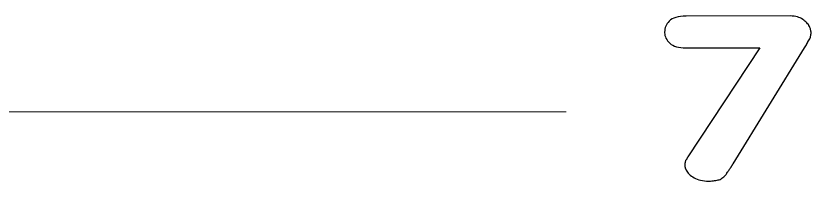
# Model space of a CAD drawing. Header units: millimetres. Extents: x -847 to 848, y -600 to 600.
# Drawn here: x -91.8 to -38.3, y 588.3 to 599.4 of the extents above; entities that cross this region are included whole.
import ezdxf

# ---------------------------------------------------------------- set-up
doc = ezdxf.new("R2010")
doc.units = ezdxf.units.MM
doc.header["$MEASUREMENT"] = 0

msp = doc.modelspace()

# ---------------------------------------------------------------- linework, layer by layer
at = {"color": 250}
msp.add_open_spline([(-46.6148, 589.8993), (-46.6148, 589.8993), (-41.7563, 597.2568), (-41.7563, 597.2568), (-41.7563, 597.2568), (-41.7563, 597.2568), (-46.7234, 597.2568), (-46.7234, 597.2568), (-46.7234, 597.2568), (-46.9821, 597.2465), (-47.1994, 597.2672), (-47.3754, 597.3189), (-47.3754, 597.3189), (-47.5513, 597.3707), (-47.6962, 597.4483), (-47.81, 597.5518), (-47.81, 597.5518), (-47.9238, 597.6656), (-48.0118, 597.7794), (-48.0739, 597.8933), (-48.0739, 597.8933), (-48.136, 598.0071), (-48.167, 598.1313), (-48.167, 598.2658), (-48.167, 598.2658), (-48.167, 598.2658), (-48.167, 598.2658), (-48.167, 598.2658), (-48.167, 598.2658), (-48.167, 598.2658), (-48.167, 598.271), (-48.167, 598.2813), (-48.167, 598.2813), (-48.167, 598.2813), (-48.167, 598.2813), (-48.167, 598.2813), (-48.167, 598.2813), (-48.167, 598.2813), (-48.167, 598.2813), (-48.167, 598.2813), (-48.167, 598.2813), (-48.167, 598.2813), (-48.167, 598.2839), (-48.167, 598.2891), (-48.167, 598.2891), (-48.167, 598.2942), (-48.167, 598.302), (-48.167, 598.3124), (-48.167, 598.3124), (-48.167, 598.4469), (-48.1411, 598.5762), (-48.0894, 598.7004), (-48.0894, 598.7004), (-48.0376, 598.8246), (-47.96, 598.9384), (-47.8566, 599.0419), (-47.8566, 599.0419), (-47.7427, 599.1557), (-47.5927, 599.2411), (-47.4064, 599.298), (-47.4064, 599.298), (-47.2201, 599.3549), (-46.9925, 599.3834), (-46.7234, 599.3834), (-46.7234, 599.3834), (-46.7234, 599.3834), (-39.7074, 599.3989), (-39.7074, 599.3989), (-39.7074, 599.3989), (-39.5315, 599.3886), (-39.3737, 599.3653), (-39.234, 599.3291), (-39.234, 599.3291), (-39.0943, 599.2928), (-38.9727, 599.2385), (-38.8692, 599.1661), (-38.8692, 599.1661), (-38.7657, 599.0936), (-38.6752, 599.016), (-38.5976, 598.9332), (-38.5976, 598.9332), (-38.52, 598.8505), (-38.4605, 598.7677), (-38.4191, 598.6849), (-38.4191, 598.6849), (-38.3984, 598.6435), (-38.3828, 598.6047), (-38.3725, 598.5685), (-38.3725, 598.5685), (-38.3621, 598.5322), (-38.3518, 598.4986), (-38.3414, 598.4676), (-38.3414, 598.4676), (-38.3311, 598.4262), (-38.3233, 598.39), (-38.3182, 598.3589), (-38.3182, 598.3589), (-38.313, 598.3279), (-38.3104, 598.2968), (-38.3104, 598.2658), (-38.3104, 598.2658), (-38.3104, 598.2244), (-38.313, 598.183), (-38.3182, 598.1416), (-38.3182, 598.1416), (-38.3233, 598.1002), (-38.3311, 598.064), (-38.3414, 598.033), (-38.3414, 598.033), (-38.3518, 597.9916), (-38.3647, 597.9502), (-38.3803, 597.9088), (-38.3803, 597.9088), (-38.3958, 597.8674), (-38.4139, 597.826), (-38.4346, 597.7846), (-38.4346, 597.7846), (-38.4656, 597.7432), (-38.4941, 597.6992), (-38.52, 597.6527), (-38.52, 597.6527), (-38.5458, 597.6061), (-38.5691, 597.5621), (-38.5898, 597.5207), (-38.5898, 597.5207), (-38.6105, 597.469), (-38.6338, 597.4224), (-38.6597, 597.381), (-38.6597, 597.381), (-38.6855, 597.3396), (-38.714, 597.2931), (-38.745, 597.2413), (-38.745, 597.2413), (-38.745, 597.2413), (-43.5569, 589.4337), (-43.5569, 589.4337), (-43.5569, 589.4337), (-43.6086, 589.3612), (-43.6552, 589.2888), (-43.6966, 589.2163), (-43.6966, 589.2163), (-43.738, 589.1439), (-43.7794, 589.0818), (-43.8208, 589.0301), (-43.8208, 589.0301), (-43.8622, 588.968), (-43.901, 588.9137), (-43.9372, 588.8671), (-43.9372, 588.8671), (-43.9734, 588.8205), (-44.0019, 588.7714), (-44.0226, 588.7196), (-44.0226, 588.7196), (-44.095, 588.6368), (-44.17, 588.5644), (-44.2476, 588.5023), (-44.2476, 588.5023), (-44.3253, 588.4402), (-44.4055, 588.3937), (-44.4882, 588.3626), (-44.4882, 588.3626), (-44.5814, 588.3419), (-44.6849, 588.3212), (-44.7987, 588.3005), (-44.7987, 588.3005), (-44.9125, 588.2798), (-45.0419, 588.2695), (-45.1867, 588.2695), (-45.1867, 588.2695), (-45.3937, 588.2695), (-45.58, 588.2876), (-45.7455, 588.3238), (-45.7455, 588.3238), (-45.9111, 588.36), (-46.056, 588.4144), (-46.1802, 588.4868), (-46.1802, 588.4868), (-46.3147, 588.5696), (-46.4259, 588.6524), (-46.5139, 588.7352), (-46.5139, 588.7352), (-46.6018, 588.8179), (-46.6665, 588.9059), (-46.7079, 588.999), (-46.7079, 588.999), (-46.7079, 589.0094), (-46.7105, 589.0171), (-46.7157, 589.0223), (-46.7157, 589.0223), (-46.7208, 589.0275), (-46.7286, 589.0353), (-46.739, 589.0456), (-46.739, 589.0456), (-46.739, 589.0559), (-46.7415, 589.0637), (-46.7467, 589.0689), (-46.7467, 589.0689), (-46.7519, 589.0741), (-46.7545, 589.0818), (-46.7545, 589.0922), (-46.7545, 589.0922), (-46.7648, 589.1025), (-46.7726, 589.1154), (-46.7778, 589.131), (-46.7778, 589.131), (-46.7829, 589.1465), (-46.7855, 589.1594), (-46.7855, 589.1698), (-46.7855, 589.1698), (-46.7855, 589.1905), (-46.7881, 589.206), (-46.7933, 589.2163), (-46.7933, 589.2163), (-46.7985, 589.2267), (-46.801, 589.2422), (-46.801, 589.2629), (-46.801, 589.2629), (-46.801, 589.2733), (-46.801, 589.2862), (-46.801, 589.3017), (-46.801, 589.3017), (-46.801, 589.3172), (-46.801, 589.3302), (-46.801, 589.3405), (-46.801, 589.3405), (-46.801, 589.3612), (-46.801, 589.3793), (-46.801, 589.3948), (-46.801, 589.3948), (-46.801, 589.4104), (-46.801, 589.4233), (-46.801, 589.4337), (-46.801, 589.4337), (-46.801, 589.444), (-46.801, 589.4544), (-46.801, 589.4647), (-46.801, 589.4647), (-46.801, 589.475), (-46.7959, 589.4854), (-46.7855, 589.4957), (-46.7855, 589.4957), (-46.7855, 589.4957), (-46.7855, 589.5009), (-46.7855, 589.5113), (-46.7855, 589.5113), (-46.7855, 589.5216), (-46.7855, 589.532), (-46.7855, 589.5423), (-46.7855, 589.5423), (-46.7855, 589.563), (-46.7804, 589.5863), (-46.77, 589.6122), (-46.77, 589.6122), (-46.7597, 589.638), (-46.7441, 589.6665), (-46.7234, 589.6975), (-46.7234, 589.6975), (-46.7131, 589.7079), (-46.7027, 589.7208), (-46.6924, 589.7363), (-46.6924, 589.7363), (-46.682, 589.7519), (-46.6717, 589.7648), (-46.6613, 589.7751), (-46.6613, 589.7751), (-46.6613, 589.7958), (-46.6562, 589.8139), (-46.6458, 589.8295), (-46.6458, 589.8295), (-46.6355, 589.845), (-46.6251, 589.8631), (-46.6148, 589.8838), (-46.6148, 589.8838), (-46.6148, 589.8838), (-46.6148, 589.8993), (-46.6148, 589.8993)], degree=3, knots=[0, 0, 0, 0, 0.0144928, 0.0144928, 0.0144928, 0.0144928, 0.0289855, 0.0289855, 0.0289855, 0.0289855, 0.0434783, 0.0434783, 0.0434783, 0.0434783, 0.057971, 0.057971, 0.057971, 0.057971, 0.0724638, 0.0724638, 0.0724638, 0.0724638, 0.0869565, 0.0869565, 0.0869565, 0.0869565, 0.1014493, 0.1014493, 0.1014493, 0.1014493, 0.115942, 0.115942, 0.115942, 0.115942, 0.1304348, 0.1304348, 0.1304348, 0.1304348, 0.1449275, 0.1449275, 0.1449275, 0.1449275, 0.1594203, 0.1594203, 0.1594203, 0.1594203, 0.173913, 0.173913, 0.173913, 0.173913, 0.1884058, 0.1884058, 0.1884058, 0.1884058, 0.2028986, 0.2028986, 0.2028986, 0.2028986, 0.2173913, 0.2173913, 0.2173913, 0.2173913, 0.2318841, 0.2318841, 0.2318841, 0.2318841, 0.2463768, 0.2463768, 0.2463768, 0.2463768, 0.2608696, 0.2608696, 0.2608696, 0.2608696, 0.2753623, 0.2753623, 0.2753623, 0.2753623, 0.2898551, 0.2898551, 0.2898551, 0.2898551, 0.3043478, 0.3043478, 0.3043478, 0.3043478, 0.3188406, 0.3188406, 0.3188406, 0.3188406, 0.3333333, 0.3333333, 0.3333333, 0.3333333, 0.3478261, 0.3478261, 0.3478261, 0.3478261, 0.3623188, 0.3623188, 0.3623188, 0.3623188, 0.3768116, 0.3768116, 0.3768116, 0.3768116, 0.3913043, 0.3913043, 0.3913043, 0.3913043, 0.4057971, 0.4057971, 0.4057971, 0.4057971, 0.4202899, 0.4202899, 0.4202899, 0.4202899, 0.4347826, 0.4347826, 0.4347826, 0.4347826, 0.4492754, 0.4492754, 0.4492754, 0.4492754, 0.4637681, 0.4637681, 0.4637681, 0.4637681, 0.4782609, 0.4782609, 0.4782609, 0.4782609, 0.4927536, 0.4927536, 0.4927536, 0.4927536, 0.5072464, 0.5072464, 0.5072464, 0.5072464, 0.5217391, 0.5217391, 0.5217391, 0.5217391, 0.5362319, 0.5362319, 0.5362319, 0.5362319, 0.5507246, 0.5507246, 0.5507246, 0.5507246, 0.5652174, 0.5652174, 0.5652174, 0.5652174, 0.5797101, 0.5797101, 0.5797101, 0.5797101, 0.5942029, 0.5942029, 0.5942029, 0.5942029, 0.6086957, 0.6086957, 0.6086957, 0.6086957, 0.6231884, 0.6231884, 0.6231884, 0.6231884, 0.6376812, 0.6376812, 0.6376812, 0.6376812, 0.6521739, 0.6521739, 0.6521739, 0.6521739, 0.6666667, 0.6666667, 0.6666667, 0.6666667, 0.6811594, 0.6811594, 0.6811594, 0.6811594, 0.6956522, 0.6956522, 0.6956522, 0.6956522, 0.7101449, 0.7101449, 0.7101449, 0.7101449, 0.7246377, 0.7246377, 0.7246377, 0.7246377, 0.7391304, 0.7391304, 0.7391304, 0.7391304, 0.7536232, 0.7536232, 0.7536232, 0.7536232, 0.7681159, 0.7681159, 0.7681159, 0.7681159, 0.7826087, 0.7826087, 0.7826087, 0.7826087, 0.7971014, 0.7971014, 0.7971014, 0.7971014, 0.8115942, 0.8115942, 0.8115942, 0.8115942, 0.826087, 0.826087, 0.826087, 0.826087, 0.8405797, 0.8405797, 0.8405797, 0.8405797, 0.8550725, 0.8550725, 0.8550725, 0.8550725, 0.8695652, 0.8695652, 0.8695652, 0.8695652, 0.884058, 0.884058, 0.884058, 0.884058, 0.8985507, 0.8985507, 0.8985507, 0.8985507, 0.9130435, 0.9130435, 0.9130435, 0.9130435, 0.9275362, 0.9275362, 0.9275362, 0.9275362, 0.942029, 0.942029, 0.942029, 0.942029, 0.9565217, 0.9565217, 0.9565217, 0.9565217, 0.9710145, 0.9710145, 0.9710145, 0.9710145, 0.9855072, 0.9855072, 0.9855072, 0.9855072, 1, 1, 1, 1], dxfattribs=at)
at = {"color": 250, "lineweight": 5}
msp.add_open_spline([(-46.6148, 589.8993), (-46.6148, 589.8993), (-41.7563, 597.2568), (-41.7563, 597.2568), (-41.7563, 597.2568), (-41.7563, 597.2568), (-46.7234, 597.2568), (-46.7234, 597.2568), (-46.7234, 597.2568), (-46.9821, 597.2465), (-47.1994, 597.2672), (-47.3754, 597.3189), (-47.3754, 597.3189), (-47.5513, 597.3707), (-47.6962, 597.4483), (-47.81, 597.5518), (-47.81, 597.5518), (-47.9238, 597.6656), (-48.0118, 597.7794), (-48.0739, 597.8933), (-48.0739, 597.8933), (-48.136, 598.0071), (-48.167, 598.1313), (-48.167, 598.2658), (-48.167, 598.2658), (-48.167, 598.2658), (-48.167, 598.2658), (-48.167, 598.2658), (-48.167, 598.2658), (-48.167, 598.2658), (-48.167, 598.271), (-48.167, 598.2813), (-48.167, 598.2813), (-48.167, 598.2813), (-48.167, 598.2813), (-48.167, 598.2813), (-48.167, 598.2813), (-48.167, 598.2813), (-48.167, 598.2813), (-48.167, 598.2813), (-48.167, 598.2813), (-48.167, 598.2813), (-48.167, 598.2839), (-48.167, 598.2891), (-48.167, 598.2891), (-48.167, 598.2942), (-48.167, 598.302), (-48.167, 598.3124), (-48.167, 598.3124), (-48.167, 598.4469), (-48.1411, 598.5762), (-48.0894, 598.7004), (-48.0894, 598.7004), (-48.0376, 598.8246), (-47.96, 598.9384), (-47.8566, 599.0419), (-47.8566, 599.0419), (-47.7427, 599.1557), (-47.5927, 599.2411), (-47.4064, 599.298), (-47.4064, 599.298), (-47.2201, 599.3549), (-46.9925, 599.3834), (-46.7234, 599.3834), (-46.7234, 599.3834), (-46.7234, 599.3834), (-39.7074, 599.3989), (-39.7074, 599.3989), (-39.7074, 599.3989), (-39.5315, 599.3886), (-39.3737, 599.3653), (-39.234, 599.3291), (-39.234, 599.3291), (-39.0943, 599.2928), (-38.9727, 599.2385), (-38.8692, 599.1661), (-38.8692, 599.1661), (-38.7657, 599.0936), (-38.6752, 599.016), (-38.5976, 598.9332), (-38.5976, 598.9332), (-38.52, 598.8505), (-38.4605, 598.7677), (-38.4191, 598.6849), (-38.4191, 598.6849), (-38.3984, 598.6435), (-38.3828, 598.6047), (-38.3725, 598.5685), (-38.3725, 598.5685), (-38.3621, 598.5322), (-38.3518, 598.4986), (-38.3414, 598.4676), (-38.3414, 598.4676), (-38.3311, 598.4262), (-38.3233, 598.39), (-38.3182, 598.3589), (-38.3182, 598.3589), (-38.313, 598.3279), (-38.3104, 598.2968), (-38.3104, 598.2658), (-38.3104, 598.2658), (-38.3104, 598.2244), (-38.313, 598.183), (-38.3182, 598.1416), (-38.3182, 598.1416), (-38.3233, 598.1002), (-38.3311, 598.064), (-38.3414, 598.033), (-38.3414, 598.033), (-38.3518, 597.9916), (-38.3647, 597.9502), (-38.3803, 597.9088), (-38.3803, 597.9088), (-38.3958, 597.8674), (-38.4139, 597.826), (-38.4346, 597.7846), (-38.4346, 597.7846), (-38.4656, 597.7432), (-38.4941, 597.6992), (-38.52, 597.6527), (-38.52, 597.6527), (-38.5458, 597.6061), (-38.5691, 597.5621), (-38.5898, 597.5207), (-38.5898, 597.5207), (-38.6105, 597.469), (-38.6338, 597.4224), (-38.6597, 597.381), (-38.6597, 597.381), (-38.6855, 597.3396), (-38.714, 597.2931), (-38.745, 597.2413), (-38.745, 597.2413), (-38.745, 597.2413), (-43.5569, 589.4337), (-43.5569, 589.4337), (-43.5569, 589.4337), (-43.6086, 589.3612), (-43.6552, 589.2888), (-43.6966, 589.2163), (-43.6966, 589.2163), (-43.738, 589.1439), (-43.7794, 589.0818), (-43.8208, 589.0301), (-43.8208, 589.0301), (-43.8622, 588.968), (-43.901, 588.9137), (-43.9372, 588.8671), (-43.9372, 588.8671), (-43.9734, 588.8205), (-44.0019, 588.7714), (-44.0226, 588.7196), (-44.0226, 588.7196), (-44.095, 588.6368), (-44.17, 588.5644), (-44.2476, 588.5023), (-44.2476, 588.5023), (-44.3253, 588.4402), (-44.4055, 588.3937), (-44.4882, 588.3626), (-44.4882, 588.3626), (-44.5814, 588.3419), (-44.6849, 588.3212), (-44.7987, 588.3005), (-44.7987, 588.3005), (-44.9125, 588.2798), (-45.0419, 588.2695), (-45.1867, 588.2695), (-45.1867, 588.2695), (-45.3937, 588.2695), (-45.58, 588.2876), (-45.7455, 588.3238), (-45.7455, 588.3238), (-45.9111, 588.36), (-46.056, 588.4144), (-46.1802, 588.4868), (-46.1802, 588.4868), (-46.3147, 588.5696), (-46.4259, 588.6524), (-46.5139, 588.7352), (-46.5139, 588.7352), (-46.6018, 588.8179), (-46.6665, 588.9059), (-46.7079, 588.999), (-46.7079, 588.999), (-46.7079, 589.0094), (-46.7105, 589.0171), (-46.7157, 589.0223), (-46.7157, 589.0223), (-46.7208, 589.0275), (-46.7286, 589.0353), (-46.739, 589.0456), (-46.739, 589.0456), (-46.739, 589.0559), (-46.7415, 589.0637), (-46.7467, 589.0689), (-46.7467, 589.0689), (-46.7519, 589.0741), (-46.7545, 589.0818), (-46.7545, 589.0922), (-46.7545, 589.0922), (-46.7648, 589.1025), (-46.7726, 589.1154), (-46.7778, 589.131), (-46.7778, 589.131), (-46.7829, 589.1465), (-46.7855, 589.1594), (-46.7855, 589.1698), (-46.7855, 589.1698), (-46.7855, 589.1905), (-46.7881, 589.206), (-46.7933, 589.2163), (-46.7933, 589.2163), (-46.7985, 589.2267), (-46.801, 589.2422), (-46.801, 589.2629), (-46.801, 589.2629), (-46.801, 589.2733), (-46.801, 589.2862), (-46.801, 589.3017), (-46.801, 589.3017), (-46.801, 589.3172), (-46.801, 589.3302), (-46.801, 589.3405), (-46.801, 589.3405), (-46.801, 589.3612), (-46.801, 589.3793), (-46.801, 589.3948), (-46.801, 589.3948), (-46.801, 589.4104), (-46.801, 589.4233), (-46.801, 589.4337), (-46.801, 589.4337), (-46.801, 589.444), (-46.801, 589.4544), (-46.801, 589.4647), (-46.801, 589.4647), (-46.801, 589.475), (-46.7959, 589.4854), (-46.7855, 589.4957), (-46.7855, 589.4957), (-46.7855, 589.4957), (-46.7855, 589.5009), (-46.7855, 589.5113), (-46.7855, 589.5113), (-46.7855, 589.5216), (-46.7855, 589.532), (-46.7855, 589.5423), (-46.7855, 589.5423), (-46.7855, 589.563), (-46.7804, 589.5863), (-46.77, 589.6122), (-46.77, 589.6122), (-46.7597, 589.638), (-46.7441, 589.6665), (-46.7234, 589.6975), (-46.7234, 589.6975), (-46.7131, 589.7079), (-46.7027, 589.7208), (-46.6924, 589.7363), (-46.6924, 589.7363), (-46.682, 589.7519), (-46.6717, 589.7648), (-46.6613, 589.7751), (-46.6613, 589.7751), (-46.6613, 589.7958), (-46.6562, 589.8139), (-46.6458, 589.8295), (-46.6458, 589.8295), (-46.6355, 589.845), (-46.6251, 589.8631), (-46.6148, 589.8838), (-46.6148, 589.8838), (-46.6148, 589.8838), (-46.6148, 589.8993), (-46.6148, 589.8993)], degree=3, knots=[0, 0, 0, 0, 0.0144928, 0.0144928, 0.0144928, 0.0144928, 0.0289855, 0.0289855, 0.0289855, 0.0289855, 0.0434783, 0.0434783, 0.0434783, 0.0434783, 0.057971, 0.057971, 0.057971, 0.057971, 0.0724638, 0.0724638, 0.0724638, 0.0724638, 0.0869565, 0.0869565, 0.0869565, 0.0869565, 0.1014493, 0.1014493, 0.1014493, 0.1014493, 0.115942, 0.115942, 0.115942, 0.115942, 0.1304348, 0.1304348, 0.1304348, 0.1304348, 0.1449275, 0.1449275, 0.1449275, 0.1449275, 0.1594203, 0.1594203, 0.1594203, 0.1594203, 0.173913, 0.173913, 0.173913, 0.173913, 0.1884058, 0.1884058, 0.1884058, 0.1884058, 0.2028986, 0.2028986, 0.2028986, 0.2028986, 0.2173913, 0.2173913, 0.2173913, 0.2173913, 0.2318841, 0.2318841, 0.2318841, 0.2318841, 0.2463768, 0.2463768, 0.2463768, 0.2463768, 0.2608696, 0.2608696, 0.2608696, 0.2608696, 0.2753623, 0.2753623, 0.2753623, 0.2753623, 0.2898551, 0.2898551, 0.2898551, 0.2898551, 0.3043478, 0.3043478, 0.3043478, 0.3043478, 0.3188406, 0.3188406, 0.3188406, 0.3188406, 0.3333333, 0.3333333, 0.3333333, 0.3333333, 0.3478261, 0.3478261, 0.3478261, 0.3478261, 0.3623188, 0.3623188, 0.3623188, 0.3623188, 0.3768116, 0.3768116, 0.3768116, 0.3768116, 0.3913043, 0.3913043, 0.3913043, 0.3913043, 0.4057971, 0.4057971, 0.4057971, 0.4057971, 0.4202899, 0.4202899, 0.4202899, 0.4202899, 0.4347826, 0.4347826, 0.4347826, 0.4347826, 0.4492754, 0.4492754, 0.4492754, 0.4492754, 0.4637681, 0.4637681, 0.4637681, 0.4637681, 0.4782609, 0.4782609, 0.4782609, 0.4782609, 0.4927536, 0.4927536, 0.4927536, 0.4927536, 0.5072464, 0.5072464, 0.5072464, 0.5072464, 0.5217391, 0.5217391, 0.5217391, 0.5217391, 0.5362319, 0.5362319, 0.5362319, 0.5362319, 0.5507246, 0.5507246, 0.5507246, 0.5507246, 0.5652174, 0.5652174, 0.5652174, 0.5652174, 0.5797101, 0.5797101, 0.5797101, 0.5797101, 0.5942029, 0.5942029, 0.5942029, 0.5942029, 0.6086957, 0.6086957, 0.6086957, 0.6086957, 0.6231884, 0.6231884, 0.6231884, 0.6231884, 0.6376812, 0.6376812, 0.6376812, 0.6376812, 0.6521739, 0.6521739, 0.6521739, 0.6521739, 0.6666667, 0.6666667, 0.6666667, 0.6666667, 0.6811594, 0.6811594, 0.6811594, 0.6811594, 0.6956522, 0.6956522, 0.6956522, 0.6956522, 0.7101449, 0.7101449, 0.7101449, 0.7101449, 0.7246377, 0.7246377, 0.7246377, 0.7246377, 0.7391304, 0.7391304, 0.7391304, 0.7391304, 0.7536232, 0.7536232, 0.7536232, 0.7536232, 0.7681159, 0.7681159, 0.7681159, 0.7681159, 0.7826087, 0.7826087, 0.7826087, 0.7826087, 0.7971014, 0.7971014, 0.7971014, 0.7971014, 0.8115942, 0.8115942, 0.8115942, 0.8115942, 0.826087, 0.826087, 0.826087, 0.826087, 0.8405797, 0.8405797, 0.8405797, 0.8405797, 0.8550725, 0.8550725, 0.8550725, 0.8550725, 0.8695652, 0.8695652, 0.8695652, 0.8695652, 0.884058, 0.884058, 0.884058, 0.884058, 0.8985507, 0.8985507, 0.8985507, 0.8985507, 0.9130435, 0.9130435, 0.9130435, 0.9130435, 0.9275362, 0.9275362, 0.9275362, 0.9275362, 0.942029, 0.942029, 0.942029, 0.942029, 0.9565217, 0.9565217, 0.9565217, 0.9565217, 0.9710145, 0.9710145, 0.9710145, 0.9710145, 0.9855072, 0.9855072, 0.9855072, 0.9855072, 1, 1, 1, 1], dxfattribs=at)
at = {"color": 114, "lineweight": 5}
msp.add_open_spline([(-380.051, 592.9261), (-380.051, 592.9261), (-54.7963, 592.9261), (-54.7963, 592.9261)], degree=3, dxfattribs=at)

doc.saveas('drawing.dxf')
